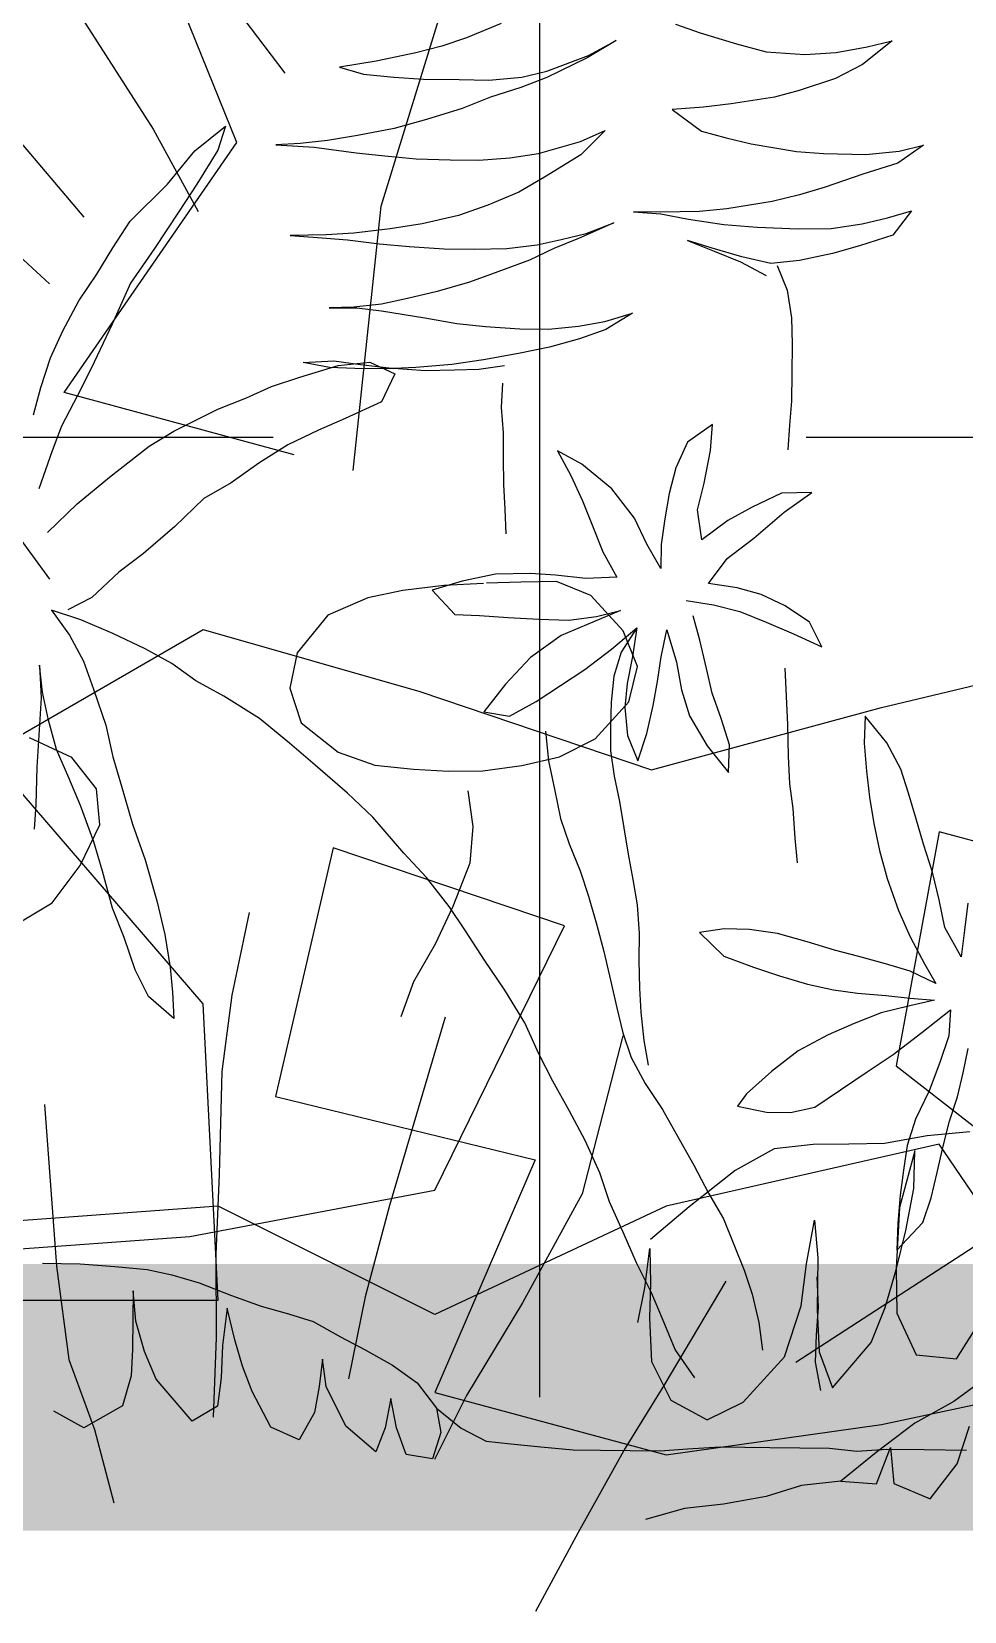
# Model space of a CAD drawing. Header units: metres. Extents: x -58 to 722, y -1100 to 345.
# Drawn here: x 25.841 to 26.016, y 103.9313 to 104.2276 of the extents above; entities that cross this region are included whole.
import ezdxf

# ---------------------------------------------------------------- set-up
doc = ezdxf.new("R2010")
doc.units = ezdxf.units.M
doc.header["$MEASUREMENT"] = 0
for name, pattern in [('CENTER2', [1.125, 0.75, -0.125, 0.125, -0.125]), ('CENTERX2', [4, 2.5, -0.5, 0.5, -0.5]), ('HIDDEN2', [0.1875, 0.125, -0.0625])]:
    doc.linetypes.add(name, pattern=pattern)
doc.layers.add('FSR_ARQ_002MURO', color=150, linetype='Continuous', lineweight=30)
for name, color, linetype in [('FSR_ARQ_005VEGETACION', 64, 'Continuous'), ('FSR_ARQ_007PROYECCIONES', 200, 'HIDDEN2'), ('FSR_ARQ_016EJES', 135, 'CENTER2')]:
    doc.layers.add(name, color=color, linetype=linetype)

# ---------------------------------------------------------------- blocks, each defined once
blk = doc.blocks.new('arbustos 01')
at = {"layer": 'FSR_ARQ_005VEGETACION', "color": 104}
for p, q in [((189.51535, -31.79314), (189.50394, -31.80813)), ((189.54717, -31.79523), (189.53139, -31.81981)), ((188.70549, -31.82213), (188.71123, -31.82277)), ((189.53139, -31.81981), (189.522, -31.83692)), ((189.56078, -31.82049), (189.54584, -31.83816)), ((188.66752, -31.82576), (188.66153, -31.82488)), ((188.69286, -31.82541), (188.68701, -31.82597)), ((188.69955, -31.82472), (188.69286, -31.82541)), ((188.70826, -31.82353), (188.69955, -31.82472)), ((188.71626, -31.82306), (188.70826, -31.82353)), ((188.71123, -31.82277), (188.71626, -31.82306)), ((188.72835, -31.82414), (188.73275, -31.83126)), ((188.73884, -31.83129), (188.73313, -31.82432)), ((188.67399, -31.82627), (188.66752, -31.82576)), ((188.67996, -31.82619), (188.67399, -31.82627)), ((188.68701, -31.82597), (188.67996, -31.82619)), ((188.66029, -31.8298), (188.66559, -31.83296)), ((188.73275, -31.83126), (188.73653, -31.83706)), ((188.7466, -31.83896), (188.73884, -31.83129)), ((188.66559, -31.83296), (188.67208, -31.83562)), ((188.67208, -31.83562), (188.67821, -31.83781)), ((188.67821, -31.83781), (188.68576, -31.8395)), ((188.73653, -31.83706), (188.74154, -31.84464)), ((189.57066, -31.8358), (189.55299, -31.85204)), ((188.68576, -31.8395), (188.69247, -31.8406)), ((188.69247, -31.8406), (188.70001, -31.84145)), ((188.70001, -31.84145), (188.70576, -31.84185)), ((188.70576, -31.84185), (188.71329, -31.84199)), ((188.71329, -31.84199), (188.7066, -31.84244)), ((188.75026, -31.84453), (188.7466, -31.83896)), ((188.65834, -31.84465), (188.66339, -31.84709)), ((188.66814, -31.84464), (188.66179, -31.84389)), ((188.67483, -31.84478), (188.66814, -31.84464)), ((188.68117, -31.8447), (188.67483, -31.84478)), ((188.68846, -31.84424), (188.68117, -31.8447)), ((188.69466, -31.84368), (188.68846, -31.84424)), ((188.70135, -31.84287), (188.69466, -31.84368)), ((188.7066, -31.84244), (188.70135, -31.84287)), ((188.74154, -31.84464), (188.74654, -31.85187)), ((188.75356, -31.84998), (188.75026, -31.84453)), ((188.61179, -31.84819), (188.60968, -31.85337)), ((188.6194, -31.84745), (188.61406, -31.85027)), ((188.66339, -31.84709), (188.67, -31.84951)), ((188.67, -31.84951), (188.67589, -31.8517)), ((188.67589, -31.8517), (188.68261, -31.85364)), ((188.74654, -31.85187), (188.75036, -31.86042)), ((188.75734, -31.85555), (188.75356, -31.84998)), ((188.60968, -31.85337), (188.6088, -31.85912)), ((188.68261, -31.85364), (188.68884, -31.85511)), ((188.68884, -31.85511), (188.69424, -31.85624)), ((188.64766, -31.85986), (188.6419, -31.85814)), ((188.6419, -31.85814), (188.64745, -31.86153)), ((188.69426, -31.85767), (188.68519, -31.85911)), ((188.69424, -31.85624), (188.69998, -31.85688)), ((188.69939, -31.857), (188.69426, -31.85767)), ((188.70513, -31.85704), (188.69939, -31.857)), ((188.69998, -31.85688), (188.70513, -31.85704)), ((188.76066, -31.86184), (188.75734, -31.85555)), ((188.6088, -31.85912), (188.60864, -31.86462)), ((188.64745, -31.86153), (188.65297, -31.86349)), ((188.65318, -31.86086), (188.64766, -31.85986)), ((188.6594, -31.86149), (188.65318, -31.86086)), ((188.66538, -31.86141), (188.6594, -31.86149)), ((188.67254, -31.86095), (188.66538, -31.86141)), ((188.67851, -31.86027), (188.67254, -31.86095)), ((188.68519, -31.85911), (188.67851, -31.86027)), ((188.75036, -31.86042), (188.75417, -31.86838)), ((188.76324, -31.86742), (188.76066, -31.86184)), ((188.60864, -31.86462), (188.60872, -31.87071)), ((188.65297, -31.86349), (188.65921, -31.8652)), ((188.65921, -31.8652), (188.66569, -31.86655)), ((188.66569, -31.86655), (188.673, -31.86788)), ((188.673, -31.86788), (188.67958, -31.86887)), ((188.69667, -31.86832), (188.69145, -31.87079)), ((188.70326, -31.86907), (188.69667, -31.86832)), ((188.7042, -31.86805), (188.69859, -31.86885)), ((188.71054, -31.86845), (188.7042, -31.86805)), ((188.70506, -31.86948), (188.71054, -31.86845)), ((188.75417, -31.86838), (188.75675, -31.87373)), ((188.76524, -31.87361), (188.76324, -31.86742)), ((188.60872, -31.87071), (188.6088, -31.87645)), ((188.67398, -31.86978), (188.66859, -31.86902)), ((188.679, -31.86995), (188.67398, -31.86978)), ((188.6851, -31.87011), (188.679, -31.86995)), ((188.67958, -31.86887), (188.68712, -31.86948)), ((188.69274, -31.86953), (188.6851, -31.87011)), ((188.68712, -31.86948), (188.69311, -31.86976)), ((188.69145, -31.87079), (188.69427, -31.87661)), ((188.69859, -31.86885), (188.69274, -31.86953)), ((188.69311, -31.86976), (188.6998, -31.86967)), ((188.6998, -31.86967), (188.70506, -31.86948)), ((188.7113, -31.87147), (188.70326, -31.86907)), ((188.71718, -31.87343), (188.7113, -31.87147)), ((188.66901, -31.8727), (188.66931, -31.87778)), ((188.72235, -31.87575), (188.71718, -31.87343)), ((188.75675, -31.87373), (188.76093, -31.88168)), ((188.76675, -31.87933), (188.76524, -31.87361)), ((188.6088, -31.87645), (188.60923, -31.88147)), ((188.66931, -31.87778), (188.6689, -31.88305)), ((188.69427, -31.87661), (188.70185, -31.88009)), ((188.72836, -31.87817), (188.72235, -31.87575)), ((188.73751, -31.88271), (188.72836, -31.87817)), ((188.60923, -31.88147), (188.60954, -31.8866)), ((188.62568, -31.88674), (188.62524, -31.88137)), ((188.62524, -31.88137), (188.63043, -31.885)), ((188.70185, -31.88009), (188.70738, -31.88252)), ((188.6689, -31.88305), (188.66885, -31.88831)), ((188.70738, -31.88252), (188.71376, -31.88555)), ((188.74269, -31.88587), (188.73751, -31.88271)), ((188.76093, -31.88168), (188.76291, -31.88679)), ((188.62696, -31.89354), (188.62568, -31.88674)), ((188.63043, -31.885), (188.6329, -31.89035)), ((188.65249, -31.88961), (188.65759, -31.88679)), ((188.65759, -31.88679), (188.6548, -31.89196)), ((188.71376, -31.88555), (188.71979, -31.88941)), ((188.75091, -31.89233), (188.74269, -31.88587)), ((188.76291, -31.88679), (188.76565, -31.89476)), ((188.6329, -31.89035), (188.63429, -31.89571)), ((188.64623, -31.89471), (188.65249, -31.88961)), ((188.66885, -31.88831), (188.66881, -31.89381)), ((188.71979, -31.88941), (188.72558, -31.89351)), ((188.62835, -31.89914), (188.62696, -31.89354)), ((188.64153, -31.90087), (188.64623, -31.89471)), ((188.6548, -31.89196), (188.65236, -31.89726)), ((188.66881, -31.89381), (188.66852, -31.89895)), ((188.72558, -31.89351), (188.73125, -31.89678)), ((188.75768, -31.89786), (188.75091, -31.89233)), ((188.61031, -31.89962), (188.60452, -31.89552)), ((188.60452, -31.89552), (188.61085, -31.89567)), ((188.61085, -31.89567), (188.61699, -31.89857)), ((188.63429, -31.89571), (188.63519, -31.90096)), ((188.65236, -31.89726), (188.65028, -31.90243)), ((188.73125, -31.89678), (188.7373, -31.90256)), ((188.76386, -31.90387), (188.75768, -31.89786)), ((188.6166, -31.90504), (188.61031, -31.89962)), ((188.61699, -31.89857), (188.62205, -31.90137)), ((188.62205, -31.90137), (188.62748, -31.90537)), ((188.62748, -31.90537), (188.62835, -31.89914)), ((188.63519, -31.90096), (188.63598, -31.90633)), ((188.63897, -31.90629), (188.64153, -31.90087)), ((188.66852, -31.89895), (188.66835, -31.90409)), ((188.65028, -31.90243), (188.64808, -31.90784)), ((188.7373, -31.90256), (188.74383, -31.90821)), ((188.62216, -31.90926), (188.6166, -31.90504)), ((188.63598, -31.90633), (188.63605, -31.91135)), ((188.63605, -31.91135), (188.63897, -31.90629)), ((188.64808, -31.90784), (188.64516, -31.91313)), ((188.62605, -31.91447), (188.62216, -31.90926)), ((188.74383, -31.90821), (188.74903, -31.91208)), ((188.62009, -31.91539), (188.62605, -31.91447)), ((188.64516, -31.91313), (188.65162, -31.91341)), ((188.65162, -31.91341), (188.65795, -31.91272)), ((188.65795, -31.91272), (188.6632, -31.91241)), ((188.6632, -31.91241), (188.6705, -31.91255)), ((188.6705, -31.91255), (188.67745, -31.91401)), ((188.67745, -31.91401), (188.68369, -31.91584)), ((188.74903, -31.91208), (188.7546, -31.91739)), ((189.44014, -31.91699), (189.44732, -31.91407)), ((189.44732, -31.91407), (189.45478, -31.91417)), ((189.45478, -31.91417), (189.46191, -31.91443)), ((189.46255, -31.91444), (189.47079, -31.91487)), ((188.6101, -31.91911), (188.61509, -31.91677)), ((188.61509, -31.91677), (188.62009, -31.91539)), ((188.68369, -31.91584), (188.67898, -31.92092)), ((188.7546, -31.91739), (188.75965, -31.91995)), ((189.43338, -31.92436), (189.44014, -31.91699)), ((189.47079, -31.91487), (189.47935, -31.91594)), ((189.47935, -31.91594), (189.48662, -31.91746)), ((189.48662, -31.91746), (189.49498, -31.92107)), ((188.605, -31.92253), (188.6101, -31.91911)), ((188.61956, -31.9203), (188.61409, -31.92252)), ((188.62504, -31.91891), (188.61956, -31.9203)), ((188.63076, -31.91799), (188.62504, -31.91891)), ((188.64946, -31.92132), (188.64442, -31.92008)), ((188.64442, -31.92008), (188.65019, -31.92251)), ((188.67384, -31.92111), (188.66787, -31.92155)), ((188.67898, -31.92092), (188.67384, -31.92111)), ((188.75693, -31.92202), (188.763, -31.92002)), ((188.763, -31.92002), (188.75925, -31.92521)), ((189.49498, -31.92107), (189.50138, -31.92893)), ((188.60244, -31.9277), (188.605, -31.92253)), ((188.61409, -31.92252), (188.60838, -31.92499)), ((188.62789, -31.92628), (188.62925, -31.92124)), ((188.63479, -31.92415), (188.63273, -31.93088)), ((188.63594, -31.92976), (188.63479, -31.92415)), ((188.64632, -31.92818), (188.641, -31.92371)), ((188.641, -31.92371), (188.64192, -31.92968)), ((188.641, -31.92371), (188.6443, -31.92881)), ((188.6552, -31.92208), (188.64946, -31.92132)), ((188.65019, -31.92251), (188.6568, -31.92529)), ((188.66142, -31.92188), (188.6552, -31.92208)), ((188.66787, -31.92155), (188.66142, -31.92188)), ((188.75028, -31.92486), (188.75693, -31.92202)), ((189.43042, -31.93177), (189.43338, -31.92436)), ((188.60838, -31.92499), (188.60244, -31.9277)), ((188.62653, -31.93216), (188.62789, -31.92628)), ((188.6568, -31.92529), (188.6632, -31.92986)), ((188.74351, -31.92806), (188.75028, -31.92486)), ((188.75925, -31.92521), (188.75633, -31.93063)), ((188.63273, -31.93088), (188.63173, -31.93663)), ((188.63673, -31.93489), (188.63594, -31.92976)), ((188.64192, -31.92968), (188.64307, -31.93528)), ((188.6443, -31.92881), (188.6458, -31.93381)), ((188.65188, -31.93241), (188.64632, -31.92818)), ((188.6632, -31.92986), (188.66841, -31.93541)), ((188.73793, -31.93112), (188.74351, -31.92806)), ((188.75633, -31.93063), (188.75426, -31.93652)), ((189.50138, -31.92893), (189.50287, -31.93625)), ((188.61015, -31.93214), (188.6096, -31.94386)), ((188.62529, -31.93731), (188.62653, -31.93216)), ((188.6458, -31.93381), (188.64635, -31.93918)), ((188.65694, -31.93569), (188.65188, -31.93241)), ((188.73296, -31.93477), (188.73793, -31.93112)), ((188.76491, -31.93709), (188.76555, -31.93146)), ((188.76555, -31.93146), (188.76516, -31.93828)), ((189.43222, -31.9391), (189.43042, -31.93177)), ((188.62345, -31.9426), (188.62529, -31.93731)), ((188.63173, -31.93663), (188.63001, -31.94203)), ((188.63763, -31.93989), (188.63673, -31.93489)), ((188.64307, -31.93528), (188.6435, -31.94029)), ((188.66201, -31.93909), (188.65694, -31.93569)), ((188.66841, -31.93541), (188.67292, -31.94121)), ((188.72714, -31.93796), (188.73296, -31.93477)), ((188.75426, -31.93652), (188.75173, -31.94396)), ((188.76367, -31.94296), (188.76491, -31.93709)), ((189.50287, -31.93625), (189.50055, -31.94351)), ((188.63891, -31.94573), (188.63763, -31.93989)), ((188.6435, -31.94029), (188.64298, -31.94616)), ((188.64635, -31.93918), (188.64654, -31.9442)), ((188.66755, -31.94212), (188.66201, -31.93909)), ((188.71968, -31.94261), (188.72714, -31.93796)), ((188.76516, -31.93828), (188.76561, -31.94497)), ((189.43926, -31.94681), (189.43222, -31.9391)), ((188.58889, -31.94765), (188.59346, -31.94214)), ((188.59346, -31.94214), (188.59366, -31.94777)), ((188.6096, -31.94386), (188.60945, -31.95044)), ((188.62173, -31.94812), (188.62345, -31.9426)), ((188.63001, -31.94203), (188.62639, -31.9483)), ((188.64654, -31.9442), (188.64649, -31.94934)), ((188.67292, -31.94121), (188.66755, -31.94212)), ((188.71341, -31.94771), (188.71968, -31.94261)), ((188.75173, -31.94396), (188.75027, -31.95056)), ((188.76196, -31.94908), (188.76367, -31.94296)), ((189.50055, -31.94351), (189.49285, -31.9496)), ((188.64078, -31.95145), (188.63891, -31.94573)), ((188.64298, -31.94616), (188.64078, -31.95145)), ((188.66006, -31.94521), (188.65943, -31.95143)), ((188.76561, -31.94497), (188.76608, -31.95273)), ((189.44667, -31.95056), (189.43926, -31.94681)), ((189.54836, -31.95072), (189.55716, -31.94666)), ((188.58599, -31.95315), (188.58889, -31.94765)), ((188.59366, -31.94777), (188.59318, -31.95354)), ((188.60945, -31.95044), (188.60917, -31.95618)), ((188.62193, -31.95385), (188.62173, -31.94812)), ((188.62639, -31.9483), (188.62193, -31.95385)), ((188.64649, -31.94934), (188.64572, -31.95461)), ((188.70809, -31.95233), (188.71341, -31.94771)), ((188.75027, -31.95056), (188.74844, -31.95668)), ((188.75941, -31.95498), (188.76196, -31.94908)), ((189.45457, -31.95241), (189.44667, -31.95056)), ((189.49285, -31.9496), (189.4852, -31.95235)), ((189.54318, -31.95722), (189.54836, -31.95072)), ((188.58438, -31.95819), (188.58599, -31.95315)), ((188.59318, -31.95354), (188.59251, -31.95901)), ((188.65943, -31.95143), (188.65819, -31.95731)), ((188.70136, -31.95816), (188.70809, -31.95233)), ((188.76608, -31.95273), (188.7663, -31.96062)), ((189.46265, -31.95347), (189.45457, -31.95241)), ((189.46979, -31.95357), (189.46265, -31.95347)), ((189.47709, -31.95319), (189.46979, -31.95357)), ((189.4852, -31.95235), (189.47709, -31.95319)), ((188.60917, -31.95618), (188.60852, -31.96133)), ((188.64572, -31.95461), (188.6446, -31.95988)), ((188.65819, -31.95731), (188.65696, -31.96342)), ((188.74844, -31.95668), (188.74615, -31.9646)), ((188.75698, -31.96075), (188.75941, -31.95498)), ((189.54248, -31.96475), (189.54318, -31.95722)), ((188.58284, -31.96329), (188.58438, -31.95819)), ((188.59251, -31.95901), (188.59159, -31.96447)), ((188.6446, -31.95988), (188.64372, -31.96539)), ((188.69605, -31.96313), (188.70136, -31.95816)), ((188.7663, -31.96062), (188.76661, -31.96564)), ((189.46577, -31.95764), (189.46472, -31.96508)), ((188.58124, -31.96877), (188.58284, -31.96329)), ((188.60852, -31.96133), (188.60812, -31.96755)), ((188.65696, -31.96342), (188.65512, -31.96871)), ((188.68957, -31.97063), (188.69605, -31.96313)), ((188.75421, -31.96832), (188.75698, -31.96075)), ((188.59159, -31.96447), (188.59043, -31.97007)), ((188.64372, -31.96539), (188.64284, -31.9709)), ((188.74615, -31.9646), (188.74351, -31.97205)), ((189.46472, -31.96508), (189.4654, -31.97271)), ((189.54662, -31.97324), (189.54248, -31.96475)), ((188.5794, -31.97462), (188.58124, -31.96877)), ((188.59043, -31.97007), (188.58884, -31.97592)), ((188.60812, -31.96755), (188.6076, -31.9727)), ((188.65512, -31.96871), (188.65281, -31.97435)), ((188.75238, -31.97444), (188.75421, -31.96832)), ((188.64284, -31.9709), (188.64183, -31.97618)), ((188.68486, -31.97571), (188.68957, -31.97063)), ((188.74351, -31.97205), (188.74111, -31.98057)), ((189.4654, -31.97271), (189.46893, -31.9818)), ((189.55243, -31.98103), (189.54662, -31.97324)), ((188.57799, -31.9804), (188.5794, -31.97462)), ((188.58884, -31.97592), (188.58651, -31.98258)), ((188.64183, -31.97618), (188.64095, -31.98145)), ((188.65281, -31.97435), (188.65108, -31.97964)), ((188.68016, -31.98175), (188.68486, -31.97571)), ((188.75034, -31.98212), (188.75238, -31.97444)), ((188.57683, -31.98612), (188.57799, -31.9804)), ((188.65108, -31.97964), (188.64937, -31.98564)), ((188.57205, -31.9811), (188.57274, -31.98673)), ((188.58651, -31.98258), (188.58404, -31.98807)), ((188.64095, -31.98145), (188.64055, -31.98743)), ((188.67676, -31.98682), (188.68016, -31.98175)), ((188.74111, -31.98057), (188.73941, -31.98764)), ((188.74791, -31.98825), (188.75034, -31.98212)), ((189.46893, -31.9818), (189.47263, -31.98962)), ((189.51139, -31.98303), (189.51501, -32.00022)), ((189.55937, -31.98518), (189.55243, -31.98103)), ((188.57274, -31.98673), (188.57344, -31.99224)), ((188.57344, -31.99224), (188.57683, -31.98612)), ((188.61168, -31.98738), (188.61755, -31.98656)), ((188.61755, -31.98656), (188.62282, -31.98643)), ((188.62282, -31.98643), (188.62798, -31.98722)), ((188.64937, -31.98564), (188.64789, -31.99116)), ((188.67278, -31.99297), (188.67676, -31.98682)), ((188.58404, -31.98807), (188.58108, -31.99369)), ((188.59982, -31.99089), (188.6055, -31.98914)), ((188.6055, -31.98914), (188.61168, -31.98738)), ((188.62798, -31.98722), (188.6229, -31.99213)), ((188.64055, -31.98743), (188.64063, -31.99305)), ((188.73941, -31.98764), (188.73831, -31.99447)), ((188.74561, -31.99497), (188.74791, -31.98825)), ((189.47263, -31.98962), (189.47713, -31.99746)), ((188.5892, -31.9937), (188.59476, -31.9922)), ((188.59476, -31.9922), (188.59982, -31.99089)), ((188.6229, -31.99213), (188.61673, -31.99444)), ((188.64063, -31.99305), (188.64047, -31.99879)), ((188.64789, -31.99116), (188.64654, -31.99715)), ((188.66856, -31.99924), (188.67278, -31.99297)), ((188.58108, -31.99369), (188.57872, -31.99781)), ((188.57872, -31.99781), (188.58408, -31.99526)), ((188.58408, -31.99526), (188.5892, -31.9937)), ((188.6113, -31.99619), (188.60544, -31.99794)), ((188.61673, -31.99444), (188.6113, -31.99619)), ((188.73831, -31.99447), (188.73778, -31.99962)), ((188.74282, -32.00051), (188.74561, -31.99497)), ((188.59499, -31.99982), (188.58911, -32.00033)), ((188.6, -31.99913), (188.59499, -31.99982)), ((188.60544, -31.99794), (188.6, -31.99913)), ((188.64047, -31.99879), (188.64018, -32.00381)), ((188.64654, -31.99715), (188.64518, -32.00291)), ((188.66435, -32.006), (188.66856, -31.99924)), ((188.73778, -31.99962), (188.7375, -32.00512)), ((189.47713, -31.99746), (189.47973, -32.00479)), ((188.58159, -32.00806), (188.57563, -32.0033)), ((188.57563, -32.0033), (188.57602, -32.00875)), ((188.58403, -32.00084), (188.57895, -32.00128)), ((188.57895, -32.00128), (188.58411, -32.00245)), ((188.58911, -32.00033), (188.58403, -32.00084)), ((188.58411, -32.00245), (188.59008, -32.00391)), ((188.64518, -32.00291), (188.64394, -32.00807)), ((188.7375, -32.00512), (188.74282, -32.00051)), ((189.51501, -32.00022), (189.51704, -32.01615)), ((188.59008, -32.00391), (188.59569, -32.00613)), ((188.59569, -32.00613), (188.60112, -32.00848)), ((188.64018, -32.00381), (188.63954, -32.00968)), ((188.66145, -32.01249), (188.66435, -32.006)), ((189.47053, -32.00482), (189.48213, -32.04407)), ((189.47053, -32.00482), (189.48213, -32.04407)), ((188.57602, -32.00875), (188.57783, -32.01425)), ((188.5876, -32.01263), (188.58159, -32.00806)), ((188.60112, -32.00848), (188.60736, -32.01186)), ((188.63954, -32.00968), (188.63865, -32.01483)), ((188.64394, -32.00807), (188.64222, -32.01323)), ((189.43345, -32.0087), (189.44194, -32.04165)), ((189.43345, -32.0087), (189.44194, -32.04165)), ((188.57302, -32.01642), (188.57196, -32.01135)), ((188.59298, -32.01621), (188.5876, -32.01263)), ((188.60736, -32.01186), (188.61293, -32.01612)), ((188.64222, -32.01323), (188.6393, -32.01865)), ((188.65854, -32.01815), (188.66145, -32.01249)), ((188.57421, -32.02142), (188.57302, -32.01642)), ((188.57783, -32.01425), (188.58008, -32.02017)), ((188.59855, -32.01998), (188.59298, -32.01621)), ((188.61293, -32.01612), (188.61814, -32.02083)), ((189.51704, -32.01615), (189.51766, -32.03762)), ((188.6393, -32.01865), (188.63567, -32.02408)), ((188.65516, -32.02429), (188.65854, -32.01815)), ((188.57583, -32.02648), (188.57421, -32.02142)), ((188.58008, -32.02017), (188.58295, -32.02608)), ((188.60393, -32.02362), (188.59855, -32.01998)), ((188.61814, -32.02083), (188.62004, -32.0234)), ((189.55405, -32.02306), (189.55156, -32.05673)), ((189.55405, -32.02306), (189.55156, -32.05673)), ((188.57714, -32.03173), (188.57583, -32.02648)), ((188.58295, -32.02608), (188.5847, -32.03157)), ((188.60896, -32.02467), (188.60393, -32.02362)), ((188.61398, -32.0246), (188.60896, -32.02467)), ((188.62004, -32.0234), (188.61398, -32.0246)), ((188.63567, -32.02408), (188.63217, -32.03022)), ((188.65178, -32.03055), (188.65516, -32.02429)), ((189.36118, -32.02872), (189.37008, -32.02958)), ((189.37008, -32.02958), (189.37897, -32.03118)), ((188.57845, -32.03717), (188.57714, -32.03173)), ((188.5847, -32.03157), (188.58545, -32.0367)), ((188.63217, -32.03022), (188.62913, -32.03564)), ((188.64876, -32.03729), (188.65178, -32.03055)), ((189.37282, -32.04054), (189.37263, -32.0327)), ((189.37263, -32.0327), (189.37579, -32.0445)), ((189.37897, -32.03118), (189.38639, -32.03129)), ((189.38639, -32.03129), (189.39381, -32.03139)), ((189.39381, -32.03139), (189.40197, -32.03224)), ((189.40197, -32.03224), (189.41008, -32.0368)), ((188.62913, -32.03564), (188.6261, -32.04154)), ((188.5797, -32.04248), (188.57845, -32.03717)), ((188.58545, -32.0367), (188.58614, -32.0419)), ((188.64669, -32.04329), (188.64876, -32.03729)), ((189.41008, -32.0368), (189.41963, -32.04436)), ((189.51766, -32.03762), (189.51829, -32.05424)), ((188.58138, -32.0476), (188.5797, -32.04248)), ((188.58614, -32.0419), (188.58665, -32.04778)), ((188.6261, -32.04154), (188.62295, -32.04684)), ((189.37451, -32.04931), (189.37282, -32.04054)), ((189.44194, -32.04165), (189.4544, -32.06433)), ((189.44194, -32.04165), (189.4544, -32.06433)), ((188.64367, -32.05015), (188.64669, -32.04329)), ((189.37579, -32.0445), (189.37652, -32.05717)), ((189.41963, -32.04436), (189.4277, -32.05115)), ((189.48213, -32.04407), (189.48718, -32.0631)), ((189.48213, -32.04407), (189.48718, -32.0631)), ((188.58685, -32.05336), (188.58138, -32.0476)), ((188.58665, -32.04778), (188.58685, -32.05336)), ((188.62295, -32.04684), (188.61867, -32.05754)), ((189.37651, -32.05748), (189.37451, -32.04931)), ((189.39354, -32.04715), (189.39283, -32.05498)), ((189.39523, -32.05622), (189.39354, -32.04715)), ((188.64112, -32.05604), (188.64367, -32.05015)), ((188.63798, -32.0623), (188.64112, -32.05604)), ((188.76488, -32.05609), (188.75709, -32.0562)), ((189.39283, -32.05498), (189.39298, -32.06584)), ((189.42783, -32.05305), (189.42774, -32.06028)), ((189.42893, -32.0612), (189.42783, -32.05305)), ((189.51829, -32.05424), (189.51824, -32.07155)), ((188.60351, -32.05894), (188.60324, -32.06528)), ((188.61867, -32.05754), (188.61695, -32.06258)), ((188.73792, -32.05854), (188.73223, -32.06017)), ((188.74309, -32.05743), (188.73792, -32.05854)), ((188.74983, -32.05682), (188.74309, -32.05743)), ((188.75709, -32.0562), (188.74983, -32.05682)), ((189.37652, -32.05717), (189.37639, -32.06652)), ((189.37882, -32.06535), (189.37651, -32.05748)), ((189.39631, -32.06498), (189.39523, -32.05622)), ((189.55156, -32.05673), (189.54899, -32.07615)), ((189.55156, -32.05673), (189.54899, -32.07615)), ((188.61695, -32.06258), (188.61559, -32.06846)), ((188.63566, -32.06771), (188.63798, -32.0623)), ((188.73223, -32.06017), (188.72552, -32.06286)), ((188.74544, -32.06818), (188.74599, -32.06185)), ((188.74599, -32.06185), (188.74607, -32.06775)), ((189.41198, -32.05987), (189.42493, -32.0816)), ((189.41198, -32.05987), (189.42493, -32.0816)), ((189.42774, -32.06028), (189.42794, -32.06752)), ((189.43034, -32.06846), (189.42893, -32.0612)), ((188.60324, -32.06528), (188.60367, -32.07101)), ((188.71932, -32.06502), (188.71363, -32.06665)), ((188.72552, -32.06286), (188.71932, -32.06502)), ((188.72483, -32.07204), (188.72643, -32.06549)), ((188.72643, -32.06549), (188.72738, -32.07327)), ((189.3639, -32.076), (189.35623, -32.06383)), ((189.38174, -32.07262), (189.37882, -32.06535)), ((189.39298, -32.06584), (189.39256, -32.07458)), ((189.39979, -32.07558), (189.39631, -32.06498)), ((189.4544, -32.06433), (189.46606, -32.08364)), ((189.4544, -32.06433), (189.46606, -32.08364)), ((189.48718, -32.0631), (189.49067, -32.08019)), ((189.48718, -32.0631), (189.49067, -32.08019)), ((188.61559, -32.06846), (188.61483, -32.07421)), ((188.633, -32.07408), (188.63566, -32.06771)), ((188.70846, -32.06828), (188.70279, -32.07147)), ((188.71363, -32.06665), (188.70846, -32.06828)), ((188.74363, -32.07453), (188.74544, -32.06818)), ((188.74607, -32.06775), (188.74615, -32.07407)), ((189.37639, -32.06652), (189.37235, -32.07521)), ((189.42794, -32.06752), (189.42751, -32.07656)), ((188.60367, -32.07101), (188.60387, -32.07675)), ((188.70279, -32.07147), (188.69764, -32.07414)), ((188.72322, -32.07755), (188.72483, -32.07204)), ((189.51824, -32.07155), (189.51887, -32.08818)), ((188.6289, -32.07999), (188.633, -32.07408)), ((188.69764, -32.07414), (188.69197, -32.07733)), ((188.72738, -32.07327), (188.72768, -32.08001)), ((188.74118, -32.08025), (188.74363, -32.07453)), ((188.74615, -32.07407), (188.74644, -32.07955)), ((189.37235, -32.07521), (189.3639, -32.076)), ((189.38975, -32.08208), (189.38174, -32.07262)), ((189.39256, -32.07458), (189.38975, -32.08208)), ((189.4084, -32.08505), (189.39979, -32.07558)), ((188.60387, -32.07675), (188.60275, -32.08262)), ((188.69197, -32.07733), (188.68683, -32.08103)), ((188.70578, -32.08179), (188.70655, -32.07609)), ((188.70655, -32.07609), (188.70726, -32.08177)), ((188.72119, -32.08284), (188.72322, -32.07755)), ((189.42751, -32.07656), (189.42348, -32.08465)), ((189.54899, -32.07615), (189.54359, -32.09075)), ((189.54899, -32.07615), (189.54359, -32.09075)), ((188.68683, -32.08103), (188.68275, -32.08628)), ((188.70168, -32.09006), (188.70578, -32.08179)), ((188.70726, -32.08177), (188.70818, -32.08724)), ((188.72768, -32.08001), (188.7284, -32.08591)), ((188.73371, -32.089), (188.74118, -32.08025)), ((188.74644, -32.07955), (188.74821, -32.08585)), ((189.35717, -32.0796), (189.36452, -32.08489)), ((189.42493, -32.0816), (189.43298, -32.09464)), ((189.42493, -32.0816), (189.43298, -32.09464)), ((188.69114, -32.09042), (188.69233, -32.08429)), ((188.69233, -32.08429), (188.69346, -32.09039)), ((188.71728, -32.09027), (188.72119, -32.08284)), ((189.36452, -32.08489), (189.37263, -32.08946)), ((189.41589, -32.08877), (189.4084, -32.08505)), ((189.42348, -32.08465), (189.41589, -32.08877)), ((189.46606, -32.08364), (189.47277, -32.097)), ((189.46606, -32.08364), (189.47277, -32.097)), ((188.68275, -32.08628), (188.67761, -32.0905)), ((188.68275, -32.08628), (188.68188, -32.09139)), ((188.70818, -32.08724), (188.71142, -32.09288)), ((188.7284, -32.08591), (188.73371, -32.089)), ((188.74821, -32.08585), (188.75628, -32.09038)), ((188.75628, -32.09038), (188.76256, -32.08692)), ((188.67761, -32.0905), (188.67246, -32.09317)), ((188.68188, -32.09139), (188.68364, -32.09684)), ((188.68911, -32.09593), (188.69114, -32.09042)), ((188.69346, -32.09039), (188.69543, -32.09542)), ((188.69543, -32.09542), (188.70168, -32.09006)), ((188.71142, -32.09288), (188.71728, -32.09027)), ((189.36379, -32.0979), (189.36119, -32.09003)), ((189.37263, -32.08946), (189.38071, -32.09551)), ((189.54359, -32.09075), (189.53959, -32.10602)), ((189.54359, -32.09075), (189.53959, -32.10602)), ((188.58112, -32.09493), (188.57229, -32.09505)), ((188.5889, -32.09482), (188.58112, -32.09493)), ((188.59514, -32.09526), (188.5889, -32.09482)), ((188.60084, -32.09466), (188.59514, -32.09526)), ((188.60707, -32.09458), (188.60084, -32.09466)), ((188.6133, -32.09449), (188.60707, -32.09458)), ((188.61849, -32.09442), (188.6133, -32.09449)), ((188.62368, -32.09435), (188.61849, -32.09442)), ((188.63043, -32.09478), (188.62368, -32.09435)), ((188.63615, -32.09522), (188.63043, -32.09478)), ((188.64238, -32.09514), (188.63615, -32.09522)), ((188.6486, -32.09505), (188.64238, -32.09514)), ((188.65431, -32.09497), (188.6486, -32.09505)), ((188.66105, -32.09436), (188.65431, -32.09497)), ((188.66727, -32.09376), (188.66105, -32.09436)), ((188.67246, -32.09317), (188.66727, -32.09376)), ((189.37771, -32.09447), (189.37701, -32.102)), ((189.38062, -32.10205), (189.37771, -32.09447)), ((189.38071, -32.09551), (189.38805, -32.10155)), ((189.43298, -32.09464), (189.44282, -32.11224)), ((189.43298, -32.09464), (189.44282, -32.11224)), ((188.68364, -32.09684), (188.68911, -32.09593)), ((189.36942, -32.10522), (189.36379, -32.0979)), ((189.37701, -32.102), (189.36942, -32.10522)), ((189.38805, -32.10155), (189.38062, -32.10205)), ((189.38805, -32.10155), (189.39621, -32.1024)), ((189.39621, -32.1024), (189.4036, -32.10473)), ((189.4036, -32.10473), (189.41249, -32.10633)), ((189.41249, -32.10633), (189.42065, -32.10719)), ((189.42065, -32.10719), (189.42878, -32.10953)), ((189.44282, -32.11224), (189.45166, -32.12865)), ((189.44282, -32.11224), (189.45166, -32.12865))]:
    blk.add_line(p, q, dxfattribs=at)
at = {"layer": 'FSR_ARQ_005VEGETACION', "color": 103}
for p, q in [((188.63296, -31.7979), (188.62784, -31.79976)), ((188.6693, -31.79776), (188.67651, -31.80077)), ((188.59298, -31.80262), (188.58782, -31.80138)), ((188.58782, -31.80138), (188.59398, -31.80631)), ((188.59945, -31.80385), (188.59298, -31.80262)), ((188.62022, -31.80201), (188.61403, -31.80365)), ((188.62784, -31.79976), (188.62022, -31.80201)), ((188.6511, -31.80446), (188.64532, -31.80131)), ((188.64532, -31.80131), (188.65134, -31.80494)), ((188.67651, -31.80077), (188.68167, -31.80249)), ((188.68167, -31.80249), (188.68707, -31.80386)), ((188.60603, -31.80424), (188.59945, -31.80385)), ((188.61403, -31.80365), (188.60603, -31.80424)), ((188.65975, -31.80769), (188.6511, -31.80446)), ((188.65134, -31.80494), (188.65977, -31.80901)), ((188.68707, -31.80386), (188.69534, -31.80566)), ((188.69534, -31.80566), (188.70301, -31.80687)), ((188.59398, -31.80631), (188.59964, -31.80923)), ((188.59964, -31.80923), (188.6072, -31.81175)), ((188.66502, -31.80894), (188.65975, -31.80769)), ((188.65977, -31.80901), (188.66517, -31.81109)), ((188.67185, -31.80956), (188.66502, -31.80894)), ((188.69168, -31.80893), (188.68547, -31.80938)), ((188.69801, -31.80837), (188.69168, -31.80893)), ((188.70301, -31.80687), (188.69801, -31.80837)), ((188.6072, -31.81175), (188.61236, -31.81312)), ((188.66517, -31.81109), (188.67154, -31.81315)), ((188.67806, -31.80948), (188.67185, -31.80956)), ((188.68547, -31.80938), (188.67806, -31.80948)), ((188.61236, -31.81312), (188.62135, -31.81455)), ((188.62135, -31.81455), (188.6271, -31.81519)), ((188.6271, -31.81519), (188.63368, -31.8157)), ((188.63368, -31.8157), (188.62752, -31.8202)), ((188.67154, -31.81315), (188.67743, -31.81546)), ((188.67743, -31.81546), (188.68487, -31.81775)), ((188.68487, -31.81775), (188.69159, -31.81969)), ((188.6224, -31.82159), (188.61716, -31.82286)), ((188.62752, -31.8202), (188.6224, -31.82159)), ((188.65277, -31.82237), (188.6476, -31.82005)), ((188.6476, -31.82005), (188.65269, -31.82512)), ((188.66153, -31.82488), (188.65277, -31.82237)), ((188.69159, -31.81969), (188.69926, -31.82114)), ((188.69926, -31.82114), (188.70549, -31.82213)), ((188.73313, -31.82432), (188.72673, -31.81914)), ((188.72673, -31.81914), (188.72835, -31.82414)), ((188.58634, -31.82435), (188.5813, -31.8231)), ((188.5813, -31.8231), (188.58661, -31.82686)), ((188.59328, -31.82509), (188.58634, -31.82435)), ((188.60212, -31.82485), (188.59328, -31.82509)), ((188.60774, -31.82442), (188.60212, -31.82485)), ((188.61716, -31.82286), (188.60774, -31.82442)), ((188.65269, -31.82512), (188.66029, -31.8298)), ((188.58661, -31.82686), (188.59393, -31.82915)), ((188.59393, -31.82915), (188.60174, -31.83191)), ((188.60174, -31.83191), (188.60714, -31.83351)), ((188.60714, -31.83351), (188.61278, -31.83487)), ((188.61278, -31.83487), (188.62224, -31.83641)), ((188.5888, -31.8383), (188.58376, -31.83682)), ((188.58376, -31.83682), (188.58765, -31.8419)), ((188.59407, -31.83955), (188.5888, -31.8383)), ((188.62224, -31.83641), (188.62799, -31.83693)), ((188.63028, -31.83858), (188.62288, -31.83963)), ((188.62799, -31.83693), (188.636, -31.83706)), ((188.636, -31.83742), (188.63028, -31.83858)), ((188.636, -31.83706), (188.64174, -31.83699)), ((188.64174, -31.83699), (188.636, -31.83742)), ((188.58765, -31.8419), (188.59461, -31.84408)), ((188.60054, -31.84053), (188.59407, -31.83955)), ((188.60736, -31.84056), (188.60054, -31.84053)), ((188.61596, -31.8402), (188.60736, -31.84056)), ((188.62288, -31.83963), (188.61596, -31.8402)), ((188.6516, -31.84151), (188.64583, -31.83932)), ((188.64583, -31.83932), (188.65317, -31.84257)), ((188.65676, -31.84276), (188.6516, -31.84151)), ((188.59461, -31.84408), (188.60025, -31.84568)), ((188.61915, -31.84638), (188.62534, -31.84462)), ((188.62487, -31.84522), (188.6194, -31.84745)), ((188.63046, -31.843), (188.62487, -31.84522)), ((188.62534, -31.84462), (188.63046, -31.843)), ((188.65317, -31.84257), (188.65834, -31.84465)), ((188.66179, -31.84389), (188.65676, -31.84276)), ((188.60025, -31.84568), (188.60709, -31.84714)), ((188.60709, -31.84714), (188.61307, -31.84777)), ((188.61307, -31.84777), (188.61915, -31.84638))]:
    blk.add_line(p, q, dxfattribs=at)
blk = doc.blocks.new('arbusto fsr 2')
at = {"layer": 'FSR_ARQ_005VEGETACION', "color": 104}
for p, q in [((277.00343, -32.06831), (277.02226, -32.02169)), ((276.97633, -32.08024), (276.96001, -32.02738)), ((277.03581, -32.1152), (277.00343, -32.06831)), ((276.9816, -32.12984), (276.97633, -32.08024)), ((277.07923, -32.0946), (277.03857, -32.15017)), ((276.99264, -32.12686), (277.03581, -32.1152)), ((277.0097, -32.15963), (276.96905, -32.17129)), ((277.05011, -32.18295), (277.0097, -32.15963)), ((276.88246, -32.17427), (276.83377, -32.16262)), ((276.96905, -32.17129), (276.92563, -32.18593)), ((276.92563, -32.18593), (276.88246, -32.17427)), ((277.0097, -32.22984), (277.05011, -32.18295)), ((276.82825, -32.20924), (276.87167, -32.19758)), ((276.87167, -32.19758), (276.8797, -32.24149)), ((276.94194, -32.2152), (276.98536, -32.20056)), ((276.98536, -32.20056), (276.99615, -32.24719)), ((276.96629, -32.2648), (276.94194, -32.2152)), ((277.00694, -32.28541), (277.0097, -32.22984)), ((276.8797, -32.24149), (276.83101, -32.27944)), ((276.99615, -32.24719), (276.94746, -32.25911)), ((276.8418, -32.30004), (276.87167, -32.25613)), ((276.87167, -32.25613), (276.92287, -32.26779)), ((276.94746, -32.25911), (276.96629, -32.30275)), ((277.01221, -32.27348), (276.96629, -32.2648)), ((276.92287, -32.26779), (276.96629, -32.28812)), ((276.96629, -32.28812), (277.00694, -32.26779)), ((277.00694, -32.26779), (277.0476, -32.27077)), ((276.89852, -32.29706), (276.85811, -32.27077)), ((277.05287, -32.27646), (277.01221, -32.27348)), ((277.05287, -32.28541), (277.00694, -32.28541)), ((276.88246, -32.30872), (276.8418, -32.30004)), ((276.96629, -32.30275), (276.92287, -32.31441)), ((276.92287, -32.31441), (276.88246, -32.30872))]:
    blk.add_line(p, q, dxfattribs=at)

msp = doc.modelspace()

# ---------------------------------------------------------------- linework, layer by layer
at = {"layer": 'FSR_ARQ_002MURO', "lineweight": 0, "const_width": 0.05}
msp.add_lwpolyline([(37.46135, 103.97149), (21.3503, 103.97149)], dxfattribs=at)
at = {"layer": 'FSR_ARQ_007PROYECCIONES'}
msp.add_line((26.56135, 104.15149), (19.37787, 104.15149), dxfattribs=at)
at = {"layer": 'FSR_ARQ_016EJES', "linetype": 'CENTERX2', "ltscale": 0.25}
msp.add_line((25.93635, 103.97149), (25.93635, 115.38307), dxfattribs=at)

# ---------------------------------------------------------------- block references
at = {"layer": 'FSR_ARQ_002MURO', "xscale": -1}
msp.add_blockref('arbusto fsr 2', (302.88294, 136.2751), dxfattribs=at)
at = {"layer": 'FSR_ARQ_005VEGETACION', "xscale": -0.9, "yscale": 0.9, "zscale": 0.9}
for p in [(195.73149, 132.84711), (196.44208, 132.84711)]:
    msp.add_blockref('arbustos 01', p, dxfattribs=at)

doc.saveas('drawing.dxf')
